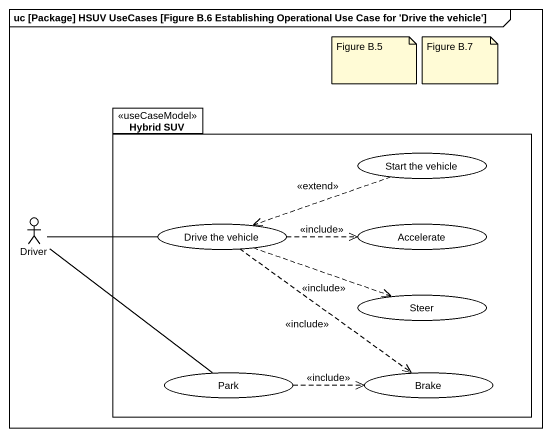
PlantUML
@startuml
mainframe uc [Package] HSUV UseCases [Figure B.6 Establishing Operational Use Case for 'Drive the vehicle']
package "Hybrid SUV" as Hybrid_SUV <<useCaseModel>> #FFFFFF {
  usecase "Start the vehicle" as Start_the_vehicle #FFFFFF
  usecase "Drive the vehicle" as Drive_the_vehicle #FFFFFF
  usecase Accelerate #FFFFFF
  usecase Steer #FFFFFF
  usecase Park #FFFFFF
  usecase Brake #FFFFFF
}
actor Driver #FFFFFF
Start_the_vehicle .left.> Drive_the_vehicle : <<extend>>
Driver -right- Drive_the_vehicle
Driver -- Park
Drive_the_vehicle .right.> Accelerate : <<include>>
Drive_the_vehicle .right.> Steer : <<include>>
Drive_the_vehicle ..> Brake : <<include>>
Park .right.> Brake : <<include>>
note as N1
  Figure B.5
end note
note as N2
  Figure B.7
end note
@enduml
